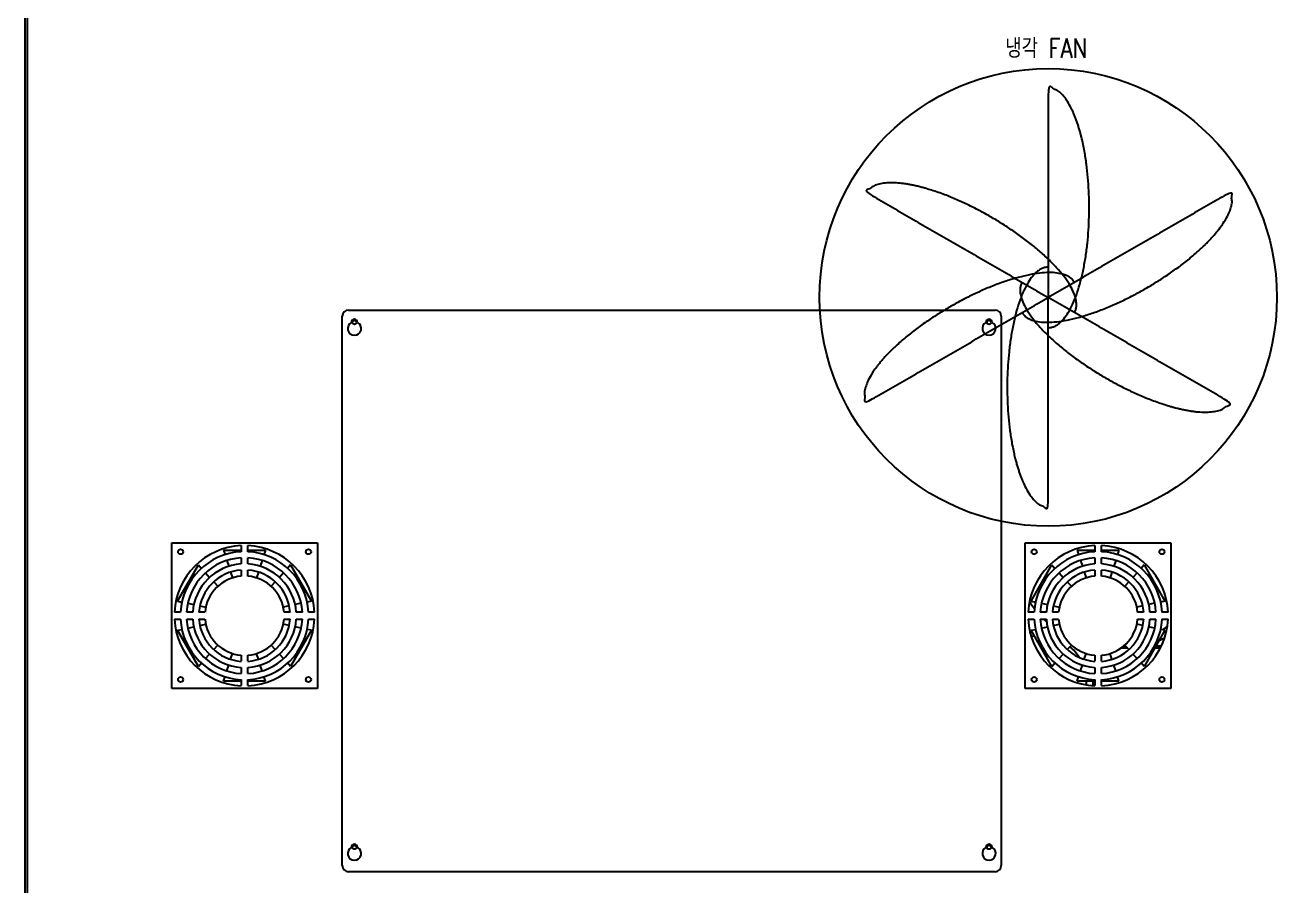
# Model space of a CAD drawing. Header units: millimetres. Extents: x 1152 to 6701, y 651 to 3284.
# Drawn here: x 1152 to 2178, y 1109 to 1814 of the extents above; entities that cross this region are included whole.
import ezdxf
from ezdxf.enums import TextEntityAlignment as Align

# ---------------------------------------------------------------- set-up
doc = ezdxf.new("R2010")
doc.units = ezdxf.units.MM
doc.layers.add('10 실선', color=40, linetype='Continuous', lineweight=25)
doc.layers.add('SLD-0', color=7, linetype='Continuous')
doc.styles.add('MRHANS', font='romans.shx', dxfattribs={"width": 0.8, "bigfont": 'whgdtxt.shx'})

# ---------------------------------------------------------------- blocks, each defined once
blk = doc.blocks.new('A$C13E77053')
at = {"layer": 'SLD-0', "color": 7, "linetype": 'Continuous', "lineweight": 25}
for p, q in [((260, 95), (260, 545)), ((265, 550), (795, 550)), ((800, 545), (800, 95)), ((267.5, 539.9), (267.5, 540)), ((272.5, 540), (272.5, 539.9)), ((787.5, 539.9), (787.5, 540)), ((792.5, 540), (792.5, 539.9)), ((267.5, 109.9), (267.5, 110)), ((272.5, 110), (272.5, 109.9)), ((787.5, 109.9), (787.5, 110)), ((792.5, 110), (792.5, 109.9)), ((795, 90), (265, 90))]:
    blk.add_line(p, q, dxfattribs=at)
for centre in [(270, 540), (790, 540), (270, 110), (790, 110)]:
    blk.add_circle(centre, 1.65, dxfattribs=at)
for centre, radius, start, end in [((265, 545), 5, 90, 180), ((795, 545), 5, 0, 90), ((270, 535), 5.5, 117.0357, 62.9643), ((270, 540), 2.5, 0, 180), ((790, 535), 5.5, 117.0357, 62.9643), ((790, 540), 2.5, 0, 180), ((270, 105), 5.5, 117.0357, 62.9643), ((270, 110), 2.5, 0, 180), ((790, 105), 5.5, 117.0357, 62.9643), ((790, 110), 2.5, 0, 180), ((265, 95), 5, 180, 270), ((795, 95), 5, 270, 0)]:
    blk.add_arc(centre, radius, start, end, dxfattribs=at)
blk = doc.blocks.new('*U7')
at = {"layer": '10 실선', "ltscale": 5}
blk.add_rational_spline([(-17.5, -97.3), (16.1, -97.3), (16.1, 1.1), (16.1, 99.5), (-17.5, 99.5), (-17.5, 13.5), (-17.5, -72.5)], [1, 0.707106781187, 1, 0.707106781187, 1, 1, 1], degree=2, knots=[0, 0, 0, 1.570796, 1.570796, 3.141593, 3.141593, 4.141593, 4.141593, 4.141593], dxfattribs=at)
blk = doc.blocks.new('*U8')
at = {"layer": '10 실선', "color": 0, "linetype": 'ByBlock', "lineweight": -2, "transparency": 16777216}
blk.add_blockref('*U7', (-10386.8, 156689.4), dxfattribs=at)
for p, rotation in [((-10458.3, 156668.3), 59.99999999999999), ((-10332.7, 156638), 299.9999999999999), ((-10475.8, 156595.8), 120), ((-10421.8, 156544.4), 180), ((-10350.2, 156565.5), 240)]:
    blk.add_blockref('*U7', p, dxfattribs=dict(at, rotation=rotation))

msp = doc.modelspace()

# ---------------------------------------------------------------- linework, layer by layer
at = {"layer": '10 실선', "ltscale": 5}
msp.add_circle((1990.3, 1590.8), 187.4, dxfattribs=at)
at = {"layer": 'SLD-0', "color": 7, "linetype": 'Continuous', "lineweight": 25}
for p, q in [((1151.8, 3047.1), (1151.8, 1030.4)), ((1153.5, 3047.1), (1153.5, 1032.1)), ((1272, 1389.8), (1391.4, 1389.8)), ((1272, 1270.4), (1272, 1389.8)), ((1328.9, 1387.5), (1328.9, 1382.5)), ((1334.5, 1382.5), (1334.5, 1387.5)), ((1391.4, 1389.8), (1391.4, 1270.4)), ((1971.4, 1389.8), (2090.9, 1389.8)), ((1971.4, 1270.4), (1971.4, 1389.8)), ((2028.4, 1387.5), (2028.4, 1382.5)), ((2033.9, 1382.5), (2033.9, 1387.5)), ((2090.9, 1389.8), (2090.9, 1270.4)), ((1314.6, 1383.7), (1328.9, 1383.7)), ((1314.6, 1383.7), (1315.8, 1380.1)), ((1317.3, 1375.4), (1318.8, 1370.6)), ((1328.9, 1377.5), (1328.9, 1372.5)), ((1334.5, 1383.7), (1348.8, 1383.7)), ((1334.5, 1372.5), (1334.5, 1377.5)), ((1346.1, 1375.4), (1344.6, 1370.6)), ((1348.8, 1383.7), (1347.6, 1380.1)), ((2014.1, 1383.7), (2028.4, 1383.7)), ((2014.1, 1383.7), (2015.2, 1380.1)), ((2016.7, 1375.4), (2018.3, 1370.6)), ((2028.4, 1377.5), (2028.4, 1372.5)), ((2033.9, 1383.7), (2048.2, 1383.7)), ((2033.9, 1372.5), (2033.9, 1377.5)), ((2045.6, 1375.4), (2044, 1370.6)), ((2048.2, 1383.7), (2047.1, 1380.1)), ((1276.8, 1342.1), (1293.9, 1371.7)), ((1293.9, 1371.7), (1296.4, 1368.9)), ((1299.7, 1365.2), (1303.1, 1361.5)), ((1320.3, 1365.8), (1321.8, 1361.1)), ((1328.9, 1367.5), (1328.9, 1362.5)), ((1334.5, 1362.5), (1334.5, 1367.5)), ((1343.1, 1365.8), (1341.6, 1361.1)), ((1363.6, 1365.2), (1360.3, 1361.5)), ((1369.5, 1371.7), (1367, 1368.9)), ((1369.5, 1371.7), (1386.6, 1342.1)), ((1976.3, 1342.1), (1993.3, 1371.7)), ((1993.3, 1371.7), (1995.8, 1368.9)), ((1999.2, 1365.2), (2002.6, 1361.5)), ((2019.8, 1365.8), (2021.3, 1361.1)), ((2028.4, 1367.5), (2028.4, 1362.5)), ((2033.9, 1362.5), (2033.9, 1367.5)), ((2042.5, 1365.8), (2041, 1361.1)), ((2063.1, 1365.2), (2059.7, 1361.5)), ((2069, 1371.7), (2066.5, 1368.9)), ((2069, 1371.7), (2086, 1342.1)), ((1306.5, 1357.8), (1309.8, 1354.2)), ((1356.9, 1357.8), (1353.6, 1354.2)), ((2005.9, 1357.8), (2009.3, 1354.2)), ((2056.4, 1357.8), (2053, 1354.2)), ((1276.8, 1342.1), (1280.4, 1341.3)), ((1285.3, 1340.3), (1290.2, 1339.2)), ((1295.1, 1338.1), (1300, 1337.1)), ((1368.3, 1338.1), (1363.4, 1337.1)), ((1378.1, 1340.3), (1373.2, 1339.2)), ((1386.6, 1342.1), (1382.9, 1341.3)), ((1976.3, 1342.1), (1979.9, 1341.3)), ((1984.8, 1340.3), (1989.7, 1339.2)), ((1994.5, 1338.1), (1999.4, 1337.1)), ((2067.8, 1338.1), (2062.9, 1337.1)), ((2077.5, 1340.3), (2072.6, 1339.2)), ((2086, 1342.1), (2082.4, 1341.3)), ((1279.3, 1332.9), (1274.3, 1332.9)), ((1274.3, 1327.4), (1279.3, 1327.4)), ((1289.3, 1332.9), (1284.3, 1332.9)), ((1284.3, 1327.4), (1289.3, 1327.4)), ((1299.3, 1332.9), (1294.3, 1332.9)), ((1294.3, 1327.4), (1299.3, 1327.4)), ((1369.1, 1332.9), (1364, 1332.9)), ((1364, 1327.4), (1369.1, 1327.4)), ((1379.1, 1332.9), (1374.1, 1332.9)), ((1374.1, 1327.4), (1379.1, 1327.4)), ((1389.1, 1332.9), (1384.1, 1332.9)), ((1384.1, 1327.4), (1389.1, 1327.4)), ((1978.8, 1332.9), (1973.8, 1332.9)), ((1973.8, 1327.4), (1978.8, 1327.4)), ((1988.8, 1332.9), (1983.8, 1332.9)), ((1983.8, 1327.4), (1988.8, 1327.4)), ((1986.6, 1327.4), (1989, 1325.1)), ((1998.8, 1332.9), (1993.8, 1332.9)), ((1993.8, 1327.4), (1998.8, 1327.4)), ((2068.5, 1332.9), (2063.5, 1332.9)), ((2063.5, 1327.4), (2068.5, 1327.4)), ((2078.5, 1332.9), (2073.5, 1332.9)), ((2073.5, 1327.4), (2078.5, 1327.4)), ((2088.5, 1332.9), (2083.5, 1332.9)), ((2083.5, 1327.4), (2088.5, 1327.4)), ((1276.8, 1318.2), (1280.4, 1318.9)), ((1293.9, 1288.6), (1276.8, 1318.2)), ((1285.3, 1320), (1290.2, 1321.1)), ((1295.1, 1322.1), (1300, 1323.2)), ((1368.3, 1322.1), (1363.4, 1323.2)), ((1386.6, 1318.2), (1369.5, 1288.6)), ((1378.1, 1320), (1373.2, 1321.1)), ((1386.6, 1318.2), (1382.9, 1318.9)), ((1976.3, 1318.2), (1979.9, 1318.9)), ((1993.3, 1288.6), (1976.3, 1318.2)), ((1984.8, 1320), (1989.7, 1321.1)), ((1994.5, 1322.1), (1999.4, 1323.2)), ((2067.8, 1322.1), (2062.9, 1323.2)), ((2086, 1318.2), (2069, 1288.6)), ((2077.5, 1320), (2072.6, 1321.1)), ((2086, 1318.2), (2082.4, 1318.9)), ((1306.5, 1302.4), (1309.8, 1306.1)), ((1356.9, 1302.4), (1353.6, 1306.1)), ((2005.9, 1302.4), (2009.3, 1306.1)), ((2055.5, 1303.4), (2049.5, 1303.4)), ((2052.1, 1305.4), (2053.7, 1305.4)), ((2056.4, 1302.4), (2053, 1306.1)), ((2082, 1303.4), (2077.5, 1303.4)), ((2078.7, 1305.4), (2083, 1305.4)), ((1299.7, 1295), (1303.1, 1298.7)), ((1320.3, 1294.4), (1321.8, 1299.2)), ((1328.9, 1297.8), (1328.9, 1292.8)), ((1334.5, 1292.8), (1334.5, 1297.8)), ((1343.1, 1294.4), (1341.6, 1299.2)), ((1363.6, 1295), (1360.3, 1298.7)), ((1999.2, 1295), (2002.6, 1298.7)), ((2019.8, 1294.4), (2021.3, 1299.2)), ((2028.4, 1297.8), (2028.4, 1292.8)), ((2033.9, 1292.8), (2033.9, 1297.8)), ((2042.5, 1294.4), (2041, 1299.2)), ((2063.1, 1295), (2059.7, 1298.7)), ((1293.9, 1288.6), (1296.4, 1291.4)), ((1317.3, 1284.9), (1318.8, 1289.7)), ((1328.9, 1287.8), (1328.9, 1282.8)), ((1334.5, 1282.8), (1334.5, 1287.8)), ((1346.1, 1284.9), (1344.6, 1289.7)), ((1369.5, 1288.6), (1367, 1291.4)), ((1993.3, 1288.6), (1995.8, 1291.4)), ((2016.7, 1284.9), (2018.3, 1289.7)), ((2028.4, 1287.8), (2028.4, 1282.8)), ((2033.9, 1282.8), (2033.9, 1287.8)), ((2045.6, 1284.9), (2044, 1289.7)), ((2069, 1288.6), (2066.5, 1291.4)), ((1314.6, 1276.6), (1315.8, 1280.2)), ((1328.9, 1276.6), (1314.6, 1276.6)), ((1328.9, 1277.8), (1328.9, 1272.8)), ((1334.5, 1272.8), (1334.5, 1277.8)), ((1348.8, 1276.6), (1334.5, 1276.6)), ((1348.8, 1276.6), (1347.6, 1280.2)), ((2014.1, 1276.6), (2015.2, 1280.2)), ((2028.4, 1276.6), (2014.1, 1276.6)), ((2027, 1276.6), (2027, 1272.8)), ((2028.4, 1277.8), (2028.4, 1272.8)), ((2033.9, 1272.8), (2033.9, 1277.8)), ((2048.2, 1276.6), (2033.9, 1276.6)), ((2048.2, 1276.6), (2047.1, 1280.2)), ((1391.4, 1270.4), (1272, 1270.4)), ((2090.9, 1270.4), (1971.4, 1270.4))]:
    msp.add_line(p, q, dxfattribs=at)
at = {"layer": 'SLD-0', "color": 7, "linetype": 'Continuous', "lineweight": 25, "flags": 128}
for points in [[(1979, 1313.5), (1978.8, 1313.4), (1976.3, 1313)], [(2084.2, 1318.6), (2086.4, 1320.1), (2087.9, 1321.2)], [(2021.7, 1273.5), (2021.7, 1273.5), (2021.7, 1276.6)]]:
    msp.add_lwpolyline(points, dxfattribs=at)
at = {"layer": 'SLD-0', "color": 7, "linetype": 'Continuous', "lineweight": 25}
for centre in [(1279.3, 1382.5), (1384.1, 1382.5), (1978.8, 1382.5), (2083.5, 1382.5), (1279.3, 1277.8), (1384.1, 1277.8), (1978.8, 1277.8), (2083.5, 1277.8)]:
    msp.add_circle(centre, 2.1, dxfattribs=at)
for centre, radius, start, end in [((1331.7, 1330.1), 57.5, 92.7784, 177.2216), ((1331.7, 1330.1), 57.5, 2.7784, 87.2216), ((2031.2, 1330.1), 57.5, 92.7784, 177.2216), ((2031.2, 1330.1), 57.5, 2.7784, 87.2216), ((1331.7, 1330.1), 52.5, 93.0432, 176.9568), ((1331.7, 1330.1), 47.5, 93.3639, 176.6361), ((1331.7, 1330.1), 52.5, 3.0432, 86.9568), ((1331.7, 1330.1), 47.5, 3.3639, 86.6361), ((2031.2, 1330.1), 52.5, 93.0432, 176.9568), ((2031.2, 1330.1), 47.5, 93.3639, 176.6361), ((2031.2, 1330.1), 52.5, 3.0432, 86.9568), ((2031.2, 1330.1), 47.5, 3.3639, 86.6361), ((1331.7, 1330.1), 42.5, 93.7602, 176.2398), ((1331.7, 1330.1), 37.5, 94.2624, 175.7376), ((1331.7, 1330.1), 42.5, 3.7602, 86.2398), ((1331.7, 1330.1), 37.5, 4.2624, 85.7376), ((2031.2, 1330.1), 42.5, 93.7602, 176.2398), ((2031.2, 1330.1), 37.5, 94.2624, 175.7376), ((2031.2, 1330.1), 42.5, 3.7602, 86.2398), ((2031.2, 1330.1), 37.5, 4.2624, 85.7376), ((1331.7, 1330.1), 32.5, 94.9197, 175.0803), ((1331.7, 1330.1), 32.5, 4.9197, 85.0803), ((2031.2, 1330.1), 32.5, 94.9197, 175.0803), ((2031.2, 1330.1), 32.5, 4.9197, 85.0803), ((2040.8, 1383.3), 77.9, 212.1924, 217.4934), ((1331.7, 1330.1), 57.5, 182.7784, 267.2216), ((1331.7, 1330.1), 52.5, 183.0432, 266.9568), ((1331.7, 1330.1), 47.5, 183.3639, 266.6361), ((1331.7, 1330.1), 42.5, 183.7602, 266.2398), ((1331.7, 1330.1), 37.5, 184.2624, 265.7376), ((1331.7, 1330.1), 32.5, 184.9197, 265.0803), ((1331.7, 1330.1), 37.5, 274.2624, 355.7376), ((1331.7, 1330.1), 32.5, 274.9197, 355.0803), ((1331.7, 1330.1), 57.5, 272.7784, 357.2216), ((1331.7, 1330.1), 52.5, 273.0432, 356.9568), ((1331.7, 1330.1), 47.5, 273.3639, 356.6361), ((1331.7, 1330.1), 42.5, 273.7602, 356.2398), ((2031.2, 1330.1), 57.5, 182.7784, 267.2216), ((2031.2, 1330.1), 52.5, 183.0432, 266.9568), ((2031.2, 1330.1), 47.5, 183.3639, 266.6361), ((2031.2, 1330.1), 42.5, 183.7602, 266.2398), ((2031.2, 1330.1), 37.5, 184.2624, 265.7376), ((2031.2, 1330.1), 32.5, 184.9197, 265.0803), ((2031.2, 1330.1), 37.5, 274.2624, 355.7376), ((2031.2, 1330.1), 32.5, 274.9197, 355.0803), ((2031.2, 1330.1), 57.5, 272.7784, 357.2216), ((2031.2, 1330.1), 52.5, 273.0432, 356.9568), ((2031.2, 1330.1), 47.5, 273.3639, 356.6361), ((2031.2, 1330.1), 42.5, 273.7602, 356.2398), ((1983.4, 1275.4), 38.3, 32.5534, 49.9986), ((2098.3, 1275.4), 38.3, 109.5043, 116.5994)]:
    msp.add_arc(centre, radius, start, end, dxfattribs=at)

# ---------------------------------------------------------------- block references
at = {"layer": '10 실선'}
msp.add_blockref('*U8', (12394.6, -155026.1), dxfattribs=at)
at = {"layer": '10 실선', "ltscale": 5}
msp.add_blockref('A$C13E77053', (1151.8, 1030.4), dxfattribs=at)

# ---------------------------------------------------------------- texts
at = {"style": 'MRHANS', "width": 0.8}
msp.add_text('냉각 FAN', height=15.83, dxfattribs=at).set_placement((1988.6, 1787), align=Align.CENTER)

doc.saveas('drawing.dxf')
